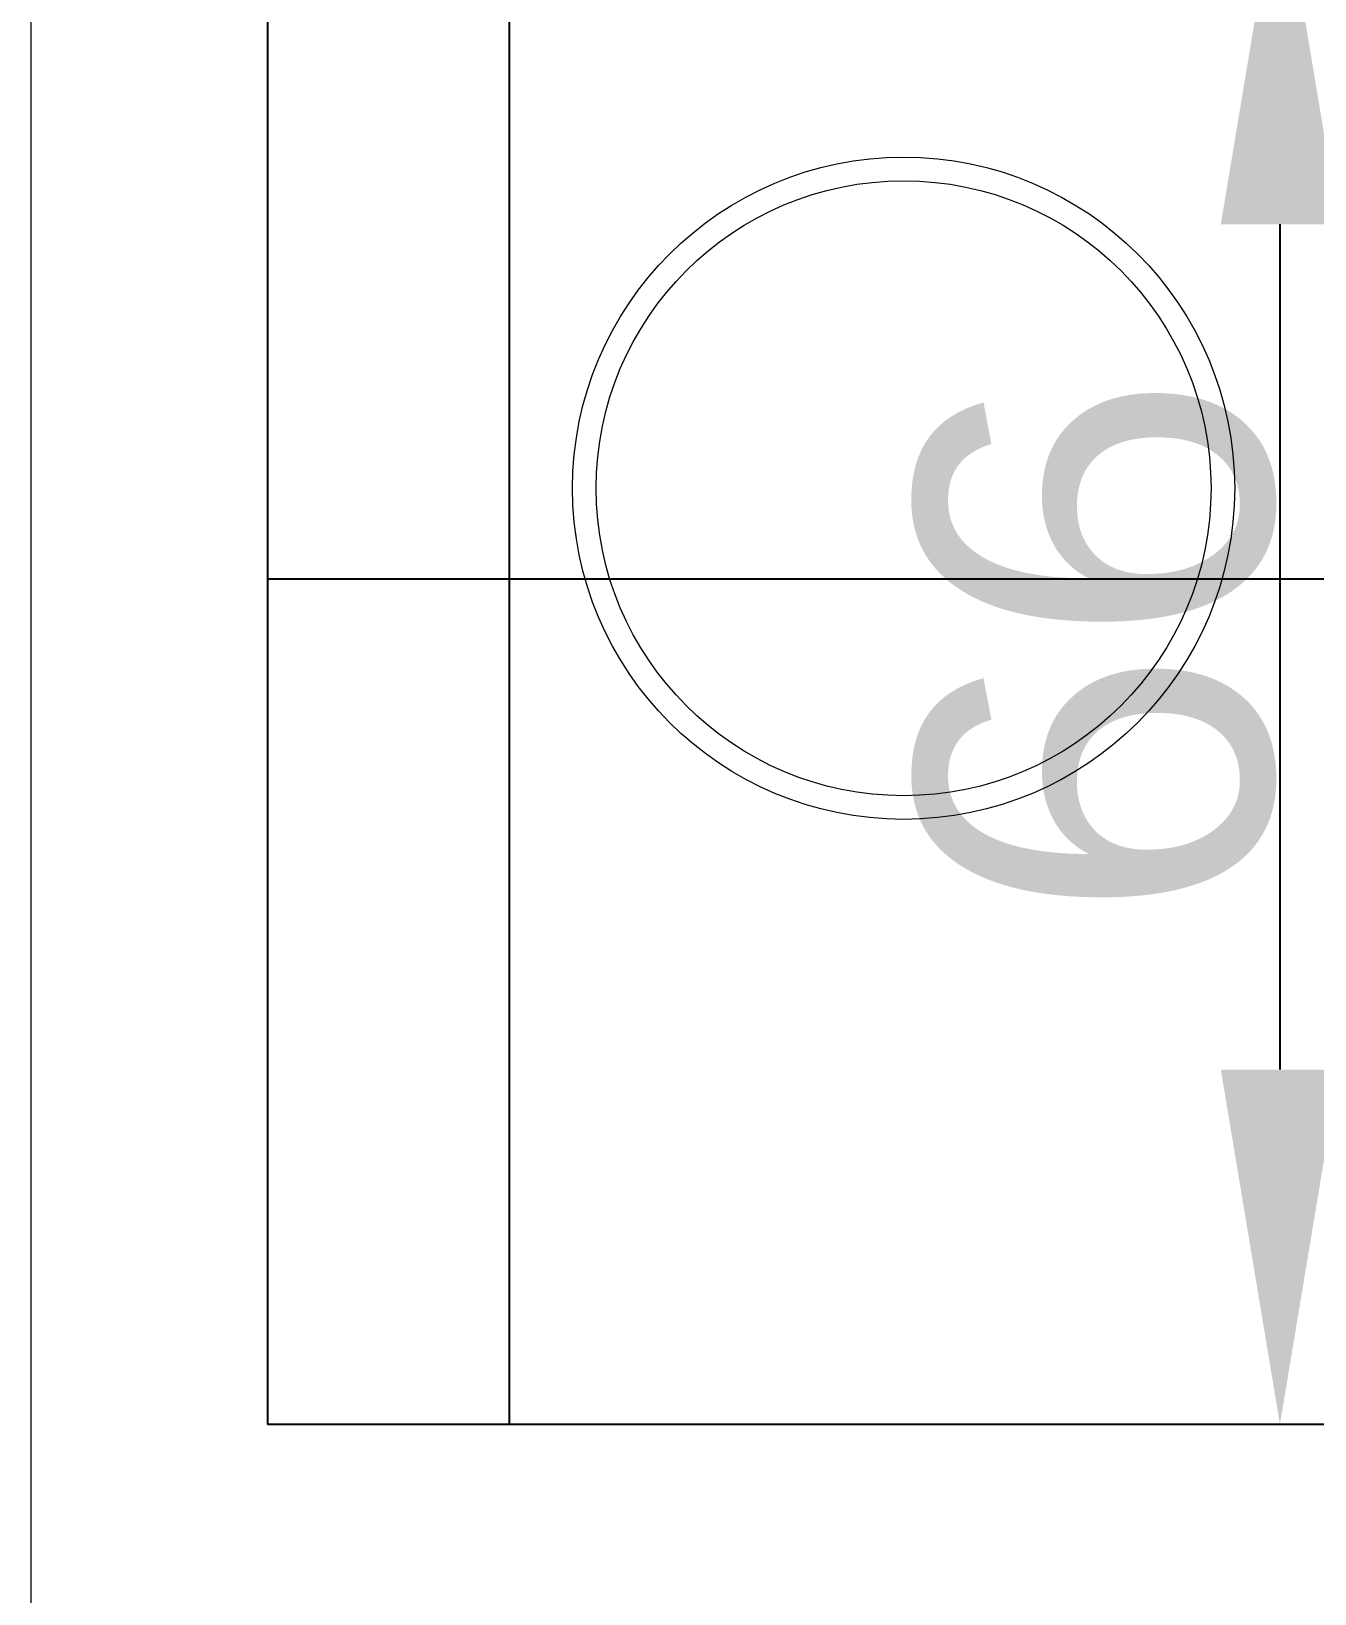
# Model space of a CAD drawing. Header units: inches. Extents: x -12418 to 57169, y -29325 to 19878.
# Drawn here: x 19598 to 20140, y -10029 to -9368 of the extents above; entities that cross this region are included whole.
import ezdxf

# ---------------------------------------------------------------- set-up
doc = ezdxf.new("R2010")
doc.units = ezdxf.units.IN
doc.header["$LTSCALE"] = 25
doc.header["$MEASUREMENT"] = 0
doc.header["$PDMODE"] = 3
doc.layers.get('0').update_dxf_attribs({"color": 8})
doc.layers.get('Defpoints').update_dxf_attribs({"color": 8})
doc.layers.add('00-Ground Floor$0$False Ceiling', color=251, linetype='Continuous')
for name, color, linetype, lineweight in [('00-Ground Floor$0$LOADING', 253, 'Continuous', 5), ('00-Ground Floor$0$Walls', 251, 'Continuous', 5), ('E-DIM', 6, 'Continuous', 18)]:
    doc.layers.add(name, color=color, linetype=linetype, lineweight=lineweight)
doc.styles.get("Standard").update_dxf_attribs({"font": 'arial.ttf'})
doc.dimstyles.get("Standard").update_dxf_attribs({"dimtxt": 150, "dimasz": 150, "dimexe": 0.18, "dimexo": 0.0625, "dimgap": 1, "dimtad": 1, "dimdec": 0, "dimlfac": 0.1, "dimzin": 0, "dimdsep": 46, "dimtxsty": 'Standard', "dimcen": 0.09, "dimclrd": 256, "dimclrt": 7, "dimadec": 0, "dimazin": 0, "dimtfac": 1, "dimtdec": 0, "dimtofl": 0, "dimtmove": 0, "dimatfit": 3, "dimfxl": 1, "dimtolj": 1, "dimtzin": 0, "dimarcsym": 0})

# ---------------------------------------------------------------- blocks, each defined once
blk = doc.blocks.new('00-Ground Floor$0$WM00001-P')
at = {"layer": '00-Ground Floor$0$LOADING'}
for radius in [0.14, 0.13]:
    blk.add_circle((0, 0), radius, dxfattribs=at)
blk = doc.blocks.new('00-Ground Floor$0$A$Ce9e1c4c3')
at = {"layer": '00-Ground Floor$0$False Ceiling', "color": 254}
for p, q in [((-80302.28, -9957.43, 0), (-80302.28, -6447.43, 0)), ((-76150.49, -9957.43, 0), (-80302.28, -9957.43, 0))]:
    blk.add_line(p, q, dxfattribs=at)
at = {"layer": '00-Ground Floor$0$False Ceiling', "color": 254, "linetype": 'Continuous'}
for p, q in [((-80200, -9957.43), (-80200, -6447.43)), ((-80302.28, -9600), (-76150.49, -9600))]:
    blk.add_line(p, q, dxfattribs=at)
blk = doc.blocks.new('00-Ground Floor')
at = {"layer": '00-Ground Floor$0$Walls'}
for p, q in [((19597.72, -10157.43, 0), (19597.72, -7537.43, 0)), ((19697.72, -9957.43, 0), (19697.72, -7547.43, 0)), ((23849.51, -9957.43, 0), (19697.72, -9957.43, 0))]:
    blk.add_line(p, q, dxfattribs=at)
at = {"layer": '00-Ground Floor$0$False Ceiling', "color": 254}
blk.add_blockref('00-Ground Floor$0$A$Ce9e1c4c3', (100000, 0), dxfattribs=at)
at = {"layer": '00-Ground Floor$0$LOADING', "extrusion": (2.24019e-05, 2.25781e-18, -1), "xscale": -1000, "yscale": 1000, "zscale": 1000}
blk.add_blockref('00-Ground Floor$0$WM00001-P', (-19966.59, -9561.64, 0.47), dxfattribs=at)
blk = doc.blocks.new('*D363')
at = {"layer": 'Defpoints', "color": 0, "transparency": 16777216}
for p in [(20700, -9300), (20125.72, -9957.43), (20700, -9957.43, 0)]:
    blk.add_point(p, dxfattribs=at)
at = {"layer": 'E-DIM', "color": 0, "lineweight": -2, "transparency": 16777216}
for p, q in [((20699.94, -9300), (20125.54, -9300)), ((20699.94, -9957.43), (20125.54, -9957.43))]:
    blk.add_line(p, q, dxfattribs=at)
at = {"layer": 'E-DIM', "lineweight": -2, "transparency": 16777216}
blk.add_line((20125.72, -9450), (20125.72, -9807.43), dxfattribs=at)
at = {"layer": 'E-DIM', "transparency": 16777216}
for points in [[(20100.72, -9450), (20150.72, -9450), (20125.72, -9300)], [(20100.72, -9807.43), (20150.72, -9807.43), (20125.72, -9957.43)]]:
    blk.add_solid(points, dxfattribs=at)
at = {"layer": 'E-DIM', "color": 7, "transparency": 16777216, "insert": (20048.14, -9628.71), "char_height": 150, "attachment_point": 5, "rotation": 90}
blk.add_mtext('\\A1;66', dxfattribs=at)

msp = doc.modelspace()

# ---------------------------------------------------------------- block references
msp.add_blockref('00-Ground Floor', (0, 0))

# ---------------------------------------------------------------- dimensions: what is measured, and where the dimension line sits
at = {"layer": 'E-DIM'}
dim = msp.add_linear_dim(base=(20125.72, -9957.43), p1=(20700, -9300), p2=(20700, -9957.43, 0), angle=90, dimstyle='Standard', dxfattribs=at)
dim.commit()
dim.dimension.update_dxf_attribs({"geometry": '*D363', "text_midpoint": (20048.14, -9628.71)})

doc.saveas('drawing.dxf')
